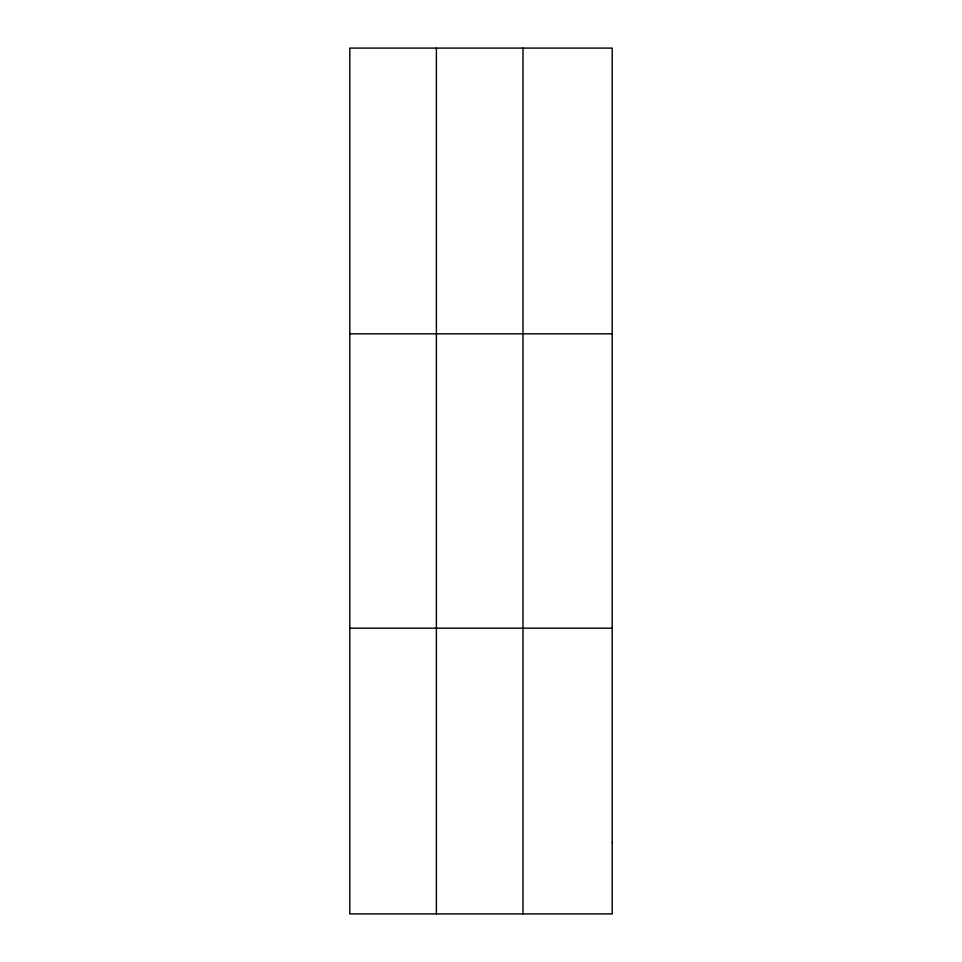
<?xml version="1.0" encoding="UTF-8"?>
<svg xmlns="http://www.w3.org/2000/svg" width="962" height="962" viewBox="0 0 962 962"><rect width="100%" height="100%" fill="white"/><g stroke="black" fill="none" stroke-linecap="round" stroke-linejoin="round"><path stroke-width="1.44" d="M436.387 913.9L436.387 48.1M522.991 913.9L522.991 48.1M349.795 333.814L612.205 333.814M349.795 628.186L612.205 628.186M612.205 842.471L612.205 913.9L349.795 913.9L349.795 48.1L612.205 48.1L612.205 842.471"/></g></svg>
